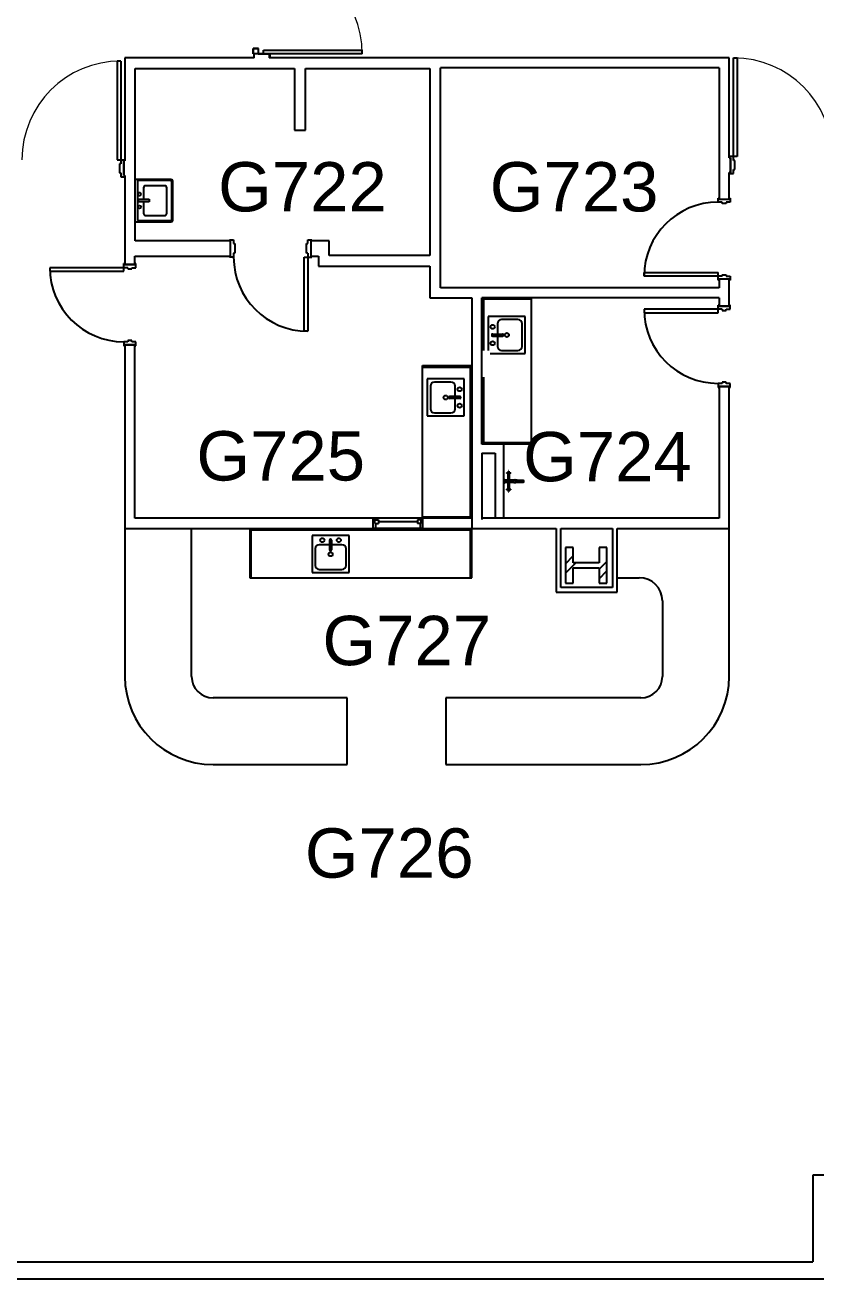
# Model space of a CAD drawing. Header units: inches. Extents: x -115 to 5677, y -261 to 4726.
# Drawn here: x 1242 to 1626, y 2773 to 3383 of the extents above; entities that cross this region are included whole.
import ezdxf

# ---------------------------------------------------------------- set-up
doc = ezdxf.new("R2010")
doc.units = ezdxf.units.IN
doc.header["$LTSCALE"] = 96
doc.header["$MEASUREMENT"] = 0
for name, color, linetype in [('A-ANNO-ROOM', 4, 'CONTINUOUS'), ('A-COLS', 5, 'CONTINUOUS'), ('A-DOOR', 2, 'CONTINUOUS'), ('A-FLOR-CASE', 3, 'CONTINUOUS'), ('A-FLOR-PFIX', 2, 'CONTINUOUS'), ('A-GLAZ', 2, 'CONTINUOUS'), ('A-WALL-FULL', 6, 'CONTINUOUS')]:
    doc.layers.add(name, color=color, linetype=linetype)
doc.styles.add('ARIAL', font='arial.ttf')

msp = doc.modelspace()

# ---------------------------------------------------------------- hatches: boundary and pattern name
at = {"layer": 'A-COLS'}
h = msp.add_hatch(dxfattribs=at)
h.set_pattern_fill('FP_110', color=256, angle=-90, style=0, pattern_type=2)
h.set_pattern_definition([(45, (-0.0003, 0.75), (-9.503515, 9.503515), []), (45, (-0.0003, 15.15), (-9.503515, 9.503515), [])])
h.paths.add_polyline_path([(1520.98, 3111.48), (1524.68, 3111.48), (1524.68, 3128.68), (1520.86, 3128.68), (1520.86, 3121.27), (1508.3, 3121.27), (1508.3, 3128.68), (1504.48, 3128.68), (1504.48, 3111.48), (1508.3, 3111.48), (1508.3, 3118.89), (1520.86, 3118.89), (1520.86, 3111.48)], flags=0)

# ---------------------------------------------------------------- linework, layer by layer
for p, q in [((1508.3, 3128.68), (1504.48, 3128.68)), ((1504.48, 3128.68), (1504.48, 3111.48)), ((1508.3, 3121.27), (1508.3, 3128.68)), ((1524.68, 3128.68), (1520.86, 3128.68)), ((1520.86, 3128.68), (1520.86, 3121.27)), ((1524.68, 3111.48), (1524.68, 3128.68)), ((1520.86, 3121.27), (1508.3, 3121.27)), ((1508.3, 3111.48), (1508.3, 3118.89)), ((1508.3, 3118.89), (1520.86, 3118.89)), ((1520.86, 3118.89), (1520.86, 3111.48)), ((1504.48, 3111.48), (1508.3, 3111.48)), ((1520.86, 3111.48), (1524.68, 3111.48))]:
    msp.add_line(p, q, dxfattribs=at)
at = {"layer": 'A-DOOR'}
for p, q in [((1355.2, 3371.45), (1352.64, 3371.45)), ((1352.64, 3371.45), (1352.64, 3368.76)), ((1352.64, 3368.76), (1353.14, 3368.76)), ((1352.7, 3368.83), (1352.7, 3371.39)), ((1352.7, 3371.39), (1355.14, 3371.39)), ((1353.14, 3368.83), (1352.7, 3368.83)), ((1353.14, 3368.76), (1353.14, 3368.83)), ((1355.14, 3371.39), (1355.14, 3368.76)), ((1355.14, 3368.76), (1360.83, 3368.76)), ((1355.2, 3368.83), (1355.2, 3371.45)), ((1405.7, 3368.83), (1355.2, 3368.83)), ((1357.7, 3370.58), (1405.67, 3370.58)), ((1357.7, 3368.83), (1357.7, 3370.58)), ((1360.83, 3367.39), (1360.39, 3367.39)), ((1360.39, 3367.39), (1360.39, 3367.33)), ((1360.39, 3367.33), (1360.89, 3367.33)), ((1360.83, 3368.76), (1360.83, 3367.39)), ((1360.89, 3367.33), (1360.89, 3368.83)), ((1405.64, 3368.83), (1405.64, 3370.58)), ((1586.27, 3366.83), (1588.02, 3366.83)), ((1586.27, 3316.89), (1586.27, 3366.83)), ((1588.02, 3366.83), (1588.02, 3318.83)), ((1286.55, 3365.33), (1286.55, 3317.33)), ((1288.3, 3365.33), (1286.55, 3365.33)), ((1288.3, 3365.33), (1288.3, 3315.39)), ((1286.55, 3317.33), (1290.3, 3317.33)), ((1290.3, 3316.83), (1290.3, 3317.33)), ((1584.27, 3318.83), (1584.27, 3318.33)), ((1588.02, 3318.83), (1584.27, 3318.83)), ((1584.27, 3318.33), (1584.77, 3318.33)), ((1584.77, 3318.33), (1584.77, 3311.08)), ((1288.3, 3315.39), (1287.68, 3315.39)), ((1287.68, 3315.39), (1287.68, 3311.01)), ((1287.68, 3311.01), (1288.3, 3311.01)), ((1288.3, 3311.01), (1288.3, 3309.08)), ((1289.8, 3309.58), (1289.8, 3316.83)), ((1289.8, 3316.83), (1290.3, 3316.83)), ((1584.77, 3311.08), (1584.27, 3311.08)), ((1584.27, 3311.08), (1584.27, 3310.58)), ((1586.89, 3316.89), (1586.27, 3316.89)), ((1586.27, 3310.58), (1586.27, 3312.51)), ((1586.27, 3312.51), (1586.89, 3312.51)), ((1586.89, 3312.51), (1586.89, 3316.89)), ((1288.3, 3309.08), (1290.3, 3309.08)), ((1290.3, 3309.58), (1289.8, 3309.58)), ((1290.3, 3309.08), (1290.3, 3309.58)), ((1584.27, 3310.58), (1586.27, 3310.58)), ((1578.7, 3296.7), (1578.7, 3298.7)), ((1578.7, 3298.7), (1579.2, 3298.7)), ((1579.2, 3298.7), (1579.2, 3298.2)), ((1584.08, 3298.7), (1584.58, 3298.7)), ((1584.08, 3298.2), (1584.08, 3298.7)), ((1584.58, 3298.7), (1584.58, 3296.7)), ((1580.64, 3296.7), (1578.7, 3296.7)), ((1579.2, 3298.2), (1584.08, 3298.2)), ((1580.64, 3296.08), (1580.64, 3296.7)), ((1582.64, 3296.08), (1580.64, 3296.08)), ((1582.64, 3296.7), (1582.64, 3296.08)), ((1584.58, 3296.7), (1582.64, 3296.7)), ((1341.2, 3278.45), (1343.2, 3278.45)), ((1341.2, 3277.95), (1341.2, 3278.45)), ((1341.7, 3277.95), (1341.2, 3277.95)), ((1341.7, 3270.45), (1341.7, 3277.95)), ((1343.2, 3278.45), (1343.2, 3276.52)), ((1343.2, 3276.52), (1343.83, 3276.52)), ((1343.83, 3276.52), (1343.83, 3271.89)), ((1378.59, 3276.52), (1379.2, 3276.52)), ((1378.59, 3271.89), (1378.59, 3276.52)), ((1379.2, 3278.45), (1381.2, 3278.45)), ((1379.2, 3276.52), (1379.2, 3278.45)), ((1380.7, 3277.95), (1380.7, 3270.45)), ((1381.2, 3277.95), (1380.7, 3277.95)), ((1381.2, 3278.45), (1381.2, 3277.95)), ((1341.2, 3270.45), (1341.7, 3270.45)), ((1341.2, 3269.95), (1341.2, 3270.45)), ((1343.2, 3269.95), (1341.2, 3269.95)), ((1343.2, 3271.89), (1343.2, 3269.95)), ((1343.83, 3271.89), (1343.2, 3271.89)), ((1377.45, 3269.95), (1381.2, 3269.95)), ((1377.45, 3233.95), (1377.45, 3269.95)), ((1379.2, 3271.89), (1378.59, 3271.89)), ((1379.2, 3271.89), (1379.2, 3233.95)), ((1380.7, 3270.45), (1381.2, 3270.45)), ((1381.2, 3270.45), (1381.2, 3269.95)), ((1253.83, 3264.83), (1253.83, 3263.08)), ((1291.77, 3264.83), (1253.83, 3264.83)), ((1253.83, 3263.08), (1289.83, 3263.08)), ((1289.83, 3263.08), (1289.83, 3266.83)), ((1290.33, 3266.83), (1289.83, 3266.83)), ((1290.33, 3266.33), (1290.33, 3266.83)), ((1295.2, 3266.33), (1290.33, 3266.33)), ((1291.77, 3264.83), (1291.77, 3264.21)), ((1291.77, 3264.21), (1293.77, 3264.21)), ((1293.77, 3264.21), (1293.77, 3264.83)), ((1293.77, 3264.83), (1295.7, 3264.83)), ((1295.7, 3266.83), (1295.2, 3266.83)), ((1295.2, 3266.83), (1295.2, 3266.33)), ((1295.7, 3264.83), (1295.7, 3266.83)), ((1542.7, 3262.45), (1578.7, 3262.45)), ((1542.7, 3260.7), (1542.7, 3262.45)), ((1578.7, 3258.7), (1578.7, 3262.45)), ((1580.64, 3260.7), (1542.7, 3260.7)), ((1579.2, 3258.7), (1578.7, 3258.7)), ((1579.2, 3259.2), (1579.2, 3258.7)), ((1584.08, 3259.2), (1579.2, 3259.2)), ((1580.64, 3261.32), (1582.64, 3261.32)), ((1580.64, 3260.7), (1580.64, 3261.32)), ((1582.64, 3261.32), (1582.64, 3260.7)), ((1582.64, 3260.7), (1584.58, 3260.7)), ((1584.08, 3258.7), (1584.08, 3259.2)), ((1584.58, 3258.7), (1584.08, 3258.7)), ((1584.58, 3260.7), (1584.58, 3258.7)), ((1542.7, 3244.58), (1542.7, 3242.83)), ((1580.64, 3244.58), (1542.7, 3244.58)), ((1578.7, 3242.83), (1578.7, 3246.58)), ((1579.2, 3246.58), (1578.7, 3246.58)), ((1579.2, 3246.08), (1579.2, 3246.58)), ((1584.08, 3246.08), (1579.2, 3246.08)), ((1580.64, 3244.58), (1580.64, 3243.96)), ((1580.64, 3243.96), (1582.64, 3243.96)), ((1582.64, 3243.96), (1582.64, 3244.58)), ((1582.64, 3244.58), (1584.58, 3244.58)), ((1584.58, 3246.58), (1584.08, 3246.58)), ((1584.08, 3246.58), (1584.08, 3246.08)), ((1584.58, 3244.58), (1584.58, 3246.58)), ((1542.7, 3242.83), (1578.7, 3242.83)), ((1379.2, 3233.95), (1377.45, 3233.95)), ((1291.77, 3228.83), (1289.83, 3228.83)), ((1289.83, 3228.83), (1289.83, 3226.83)), ((1289.83, 3226.83), (1290.33, 3226.83)), ((1290.33, 3226.83), (1290.33, 3227.33)), ((1290.33, 3227.33), (1295.2, 3227.33)), ((1293.77, 3229.45), (1291.77, 3229.45)), ((1291.77, 3229.45), (1291.77, 3228.83)), ((1293.77, 3228.83), (1293.77, 3229.45)), ((1295.7, 3228.83), (1293.77, 3228.83)), ((1295.2, 3227.33), (1295.2, 3226.83)), ((1295.2, 3226.83), (1295.7, 3226.83)), ((1295.7, 3226.83), (1295.7, 3228.83)), ((1580.64, 3208.58), (1578.7, 3208.58)), ((1578.7, 3208.58), (1578.7, 3206.58)), ((1582.64, 3209.2), (1580.64, 3209.2)), ((1580.64, 3209.2), (1580.64, 3208.58)), ((1582.64, 3208.58), (1582.64, 3209.2)), ((1584.58, 3208.58), (1582.64, 3208.58)), ((1584.58, 3206.58), (1584.58, 3208.58)), ((1578.7, 3206.58), (1579.2, 3206.58)), ((1579.2, 3206.58), (1579.2, 3207.08)), ((1579.2, 3207.08), (1584.08, 3207.08)), ((1584.08, 3207.08), (1584.08, 3206.58)), ((1584.08, 3206.58), (1584.58, 3206.58))]:
    msp.add_line(p, q, dxfattribs=at)
at = {"layer": 'A-DOOR', "lineweight": 9}
for centre, radius, start, end in [((1357.7, 3368.83), 48, 0, 90), ((1586.27, 3318.83), 48, 0, 90), ((1288.3, 3317.33), 48, 90, 180), ((1578.7, 3260.7), 36, 90, 180), ((1379.2, 3269.95), 36, 180, 270), ((1289.83, 3264.83), 36, 180, 270), ((1578.7, 3244.58), 36, 180, 270)]:
    msp.add_arc(centre, radius, start, end, dxfattribs=at)
at = {"layer": 'A-DOOR'}
for centre, start, end in [((1578.7, 3260.7), 90, 180), ((1379.2, 3269.95), 180, 270), ((1289.83, 3264.83), 180, 270), ((1578.7, 3244.58), 180, 270)]:
    msp.add_arc(centre, 36, start, end, dxfattribs=at)
at = {"layer": 'A-FLOR-CASE'}
for p, q in [((1464.64, 3250.2), (1464.64, 3224.58)), ((1487.89, 3250.2), (1487.89, 3178.95)), ((1487.89, 3249.45), (1464.64, 3249.45)), ((1435.02, 3142.95), (1435.02, 3217.2)), ((1435.02, 3217.2), (1459.02, 3217.2)), ((1435.02, 3216.45), (1458.27, 3216.45)), ((1458.27, 3142.95), (1458.27, 3217.2)), ((1464.64, 3211.58), (1464.64, 3178.95)), ((1487.89, 3179.7), (1464.64, 3179.7)), ((1487.89, 3178.95), (1474.52, 3178.95)), ((1435.02, 3143.7), (1458.27, 3143.7)), ((1435.08, 3142.95), (1435.02, 3142.95)), ((1290.33, 3138.08), (1290.33, 3066.08)), ((1322.77, 3066.08), (1322.77, 3138.08)), ((1351.02, 3138.08), (1351.02, 3114.08)), ((1351.02, 3137.33), (1459.02, 3137.33)), ((1351.77, 3114.08), (1351.77, 3137.33)), ((1435.08, 3138.08), (1411.08, 3138.08)), ((1458.27, 3114.08), (1458.27, 3137.33)), ((1459.02, 3114.08), (1459.02, 3138.08)), ((1584.08, 3066.08), (1584.08, 3138.08)), ((1351.02, 3114.08), (1459.02, 3114.08)), ((1529.58, 3114.08), (1540.39, 3114.08)), ((1551.64, 3102.83), (1551.64, 3066.08)), ((1398.33, 3055.64), (1333.2, 3055.64)), ((1398.33, 3023.2), (1398.33, 3055.64)), ((1541.2, 3055.64), (1446.33, 3055.64)), ((1446.33, 3055.64), (1446.33, 3023.2)), ((1333.2, 3023.2), (1398.33, 3023.2)), ((1446.33, 3023.2), (1541.2, 3023.2))]:
    msp.add_line(p, q, dxfattribs=at)
for centre, radius, start, end in [((1540.39, 3102.83), 11.25, 0, 90), ((1333.2, 3066.08), 42.88, 180, 270), ((1333.2, 3066.08), 10.44, 180, 270), ((1541.2, 3066.08), 10.44, 270, 0), ((1541.2, 3066.08), 42.87, 270, 0)]:
    msp.add_arc(centre, radius, start, end, dxfattribs=at)
at = {"layer": 'A-FLOR-PFIX'}
for p, q in [((1312.7, 3307.7), (1295.45, 3307.7)), ((1312.2, 3307.2), (1296.45, 3307.2)), ((1296.45, 3307.2), (1296.45, 3287.7)), ((1313.2, 3288.7), (1313.2, 3306.2)), ((1313.7, 3288.2), (1313.7, 3306.7)), ((1299.45, 3303.7), (1299.45, 3298.08)), ((1309.7, 3304.7), (1300.45, 3304.7)), ((1310.7, 3291.2), (1310.7, 3303.7)), ((1296.91, 3296.83), (1296.91, 3298.08)), ((1296.91, 3298.08), (1302.13, 3298.08)), ((1302.13, 3296.83), (1296.91, 3296.83)), ((1299.45, 3296.83), (1299.45, 3291.2)), ((1302.13, 3298.08), (1302.13, 3296.83)), ((1295.45, 3287.2), (1312.7, 3287.2)), ((1296.45, 3287.7), (1312.2, 3287.7)), ((1300.45, 3290.2), (1309.7, 3290.2)), ((1466.89, 3241.08), (1466.89, 3224.58)), ((1484.89, 3241.08), (1466.89, 3241.08)), ((1481.39, 3239.58), (1473.39, 3239.58)), ((1484.89, 3223.08), (1484.89, 3241.08)), ((1469.14, 3232.58), (1473.89, 3232.58)), ((1469.14, 3231.58), (1473.89, 3231.58)), ((1471.39, 3237.58), (1471.39, 3232.58)), ((1471.39, 3231.58), (1471.39, 3226.58)), ((1483.39, 3226.58), (1483.39, 3237.58)), ((1467.89, 3223.08), (1484.89, 3223.08)), ((1473.39, 3224.58), (1481.39, 3224.58)), ((1455.34, 3210.71), (1437.34, 3210.71)), ((1437.34, 3210.71), (1437.34, 3192.71)), ((1438.84, 3207.21), (1438.84, 3196.21)), ((1448.84, 3209.21), (1440.84, 3209.21)), ((1450.84, 3202.21), (1450.84, 3207.21)), ((1455.34, 3192.71), (1455.34, 3210.71)), ((1453.09, 3202.21), (1448.34, 3202.21)), ((1453.09, 3201.21), (1448.34, 3201.21)), ((1450.84, 3196.21), (1450.84, 3201.21)), ((1437.34, 3192.71), (1455.34, 3192.71)), ((1440.84, 3194.21), (1448.84, 3194.21)), ((1475.8, 3165.08), (1475.8, 3164.83)), ((1475.89, 3165.08), (1476.69, 3165.08)), ((1475.89, 3165.08), (1475.89, 3165.08)), ((1475.89, 3164.83), (1475.89, 3164.83)), ((1476.69, 3164.83), (1475.89, 3164.83)), ((1476.52, 3164.83), (1476.52, 3157.08)), ((1477.02, 3166.05), (1476.77, 3166.05)), ((1476.77, 3165.95), (1476.77, 3165.95)), ((1476.77, 3165.14), (1476.77, 3165.95)), ((1476.77, 3163.95), (1476.77, 3164.74)), ((1477.02, 3165.95), (1477.02, 3165.16)), ((1477.02, 3165.95), (1477.02, 3165.95)), ((1477.02, 3164.73), (1477.02, 3163.95)), ((1477.15, 3165.08), (1477.89, 3165.08)), ((1477.89, 3164.83), (1477.15, 3164.83)), ((1477.27, 3157.08), (1477.27, 3164.83)), ((1477.89, 3165.08), (1477.89, 3165.08)), ((1477.89, 3164.83), (1477.89, 3164.83)), ((1477.99, 3164.83), (1477.99, 3165.08)), ((1479.44, 3161.33), (1474.75, 3161.33)), ((1474.75, 3160.58), (1479.45, 3160.58)), ((1474.77, 3160.08), (1474.77, 3161.83)), ((1479.62, 3161.45), (1474.77, 3161.45)), ((1474.77, 3160.45), (1479.62, 3160.45)), ((1475.02, 3160.45), (1475.02, 3161.45)), ((1476.77, 3163.95), (1476.77, 3163.95)), ((1476.77, 3163.85), (1477.02, 3163.85)), ((1477.02, 3163.95), (1477.02, 3163.95)), ((1481.09, 3161.45), (1480.29, 3161.45)), ((1480.29, 3160.45), (1481.09, 3160.45)), ((1483.89, 3161.33), (1480.45, 3161.33)), ((1480.46, 3160.58), (1483.89, 3160.58)), ((1481.09, 3161.45), (1481.09, 3160.45)), ((1483.23, 3161.08), (1484.24, 3161.08)), ((1483.23, 3160.83), (1484.24, 3160.83)), ((1483.45, 3161.08), (1483.45, 3160.95)), ((1483.45, 3160.95), (1483.45, 3160.83)), ((1483.67, 3161.08), (1483.67, 3160.98)), ((1483.67, 3160.92), (1483.67, 3160.83)), ((1484.24, 3160.83), (1484.24, 3161.08)), ((1475.8, 3157.08), (1475.8, 3156.83)), ((1475.89, 3157.08), (1476.71, 3157.08)), ((1475.89, 3157.08), (1475.89, 3157.08)), ((1475.89, 3156.83), (1475.89, 3156.83)), ((1476.69, 3156.83), (1475.89, 3156.83)), ((1477.02, 3158.05), (1476.77, 3158.05)), ((1476.77, 3157.95), (1476.77, 3157.95)), ((1476.77, 3157.14), (1476.77, 3157.95)), ((1476.77, 3155.95), (1476.77, 3156.74)), ((1476.77, 3155.95), (1476.77, 3155.95)), ((1476.77, 3155.85), (1477.02, 3155.85)), ((1477.02, 3157.95), (1477.02, 3157.17)), ((1477.02, 3157.95), (1477.02, 3157.95)), ((1477.02, 3156.75), (1477.02, 3155.95)), ((1477.02, 3155.95), (1477.02, 3155.95)), ((1477.15, 3157.08), (1477.89, 3157.08)), ((1477.89, 3156.83), (1477.15, 3156.83)), ((1477.89, 3157.08), (1477.89, 3157.08)), ((1477.89, 3156.83), (1477.89, 3156.83)), ((1477.99, 3156.83), (1477.99, 3157.08)), ((1399.33, 3134.58), (1381.33, 3134.58)), ((1381.33, 3134.58), (1381.33, 3116.58)), ((1399.33, 3116.58), (1399.33, 3134.58)), ((1382.83, 3128.08), (1382.83, 3120.08)), ((1389.83, 3130.08), (1384.83, 3130.08)), ((1389.83, 3132.33), (1389.83, 3127.58)), ((1390.83, 3132.33), (1390.83, 3127.58)), ((1395.83, 3130.08), (1390.83, 3130.08)), ((1397.83, 3120.08), (1397.83, 3128.08)), ((1381.33, 3116.58), (1399.33, 3116.58)), ((1384.83, 3118.08), (1395.83, 3118.08))]:
    msp.add_line(p, q, dxfattribs=at)
at = {"layer": 'A-FLOR-PFIX', "flags": 128}
for points in [[(1476.41, 3165.07), (1476.41, 3165.09), (1476.42, 3165.11), (1476.43, 3165.13), (1476.43, 3165.15), (1476.44, 3165.16), (1476.45, 3165.18), (1476.46, 3165.2), (1476.47, 3165.22), (1476.48, 3165.23), (1476.49, 3165.25), (1476.51, 3165.27), (1476.52, 3165.28), (1476.53, 3165.3), (1476.55, 3165.31), (1476.56, 3165.32), (1476.58, 3165.34), (1476.59, 3165.35), (1476.61, 3165.36), (1476.62, 3165.37), (1476.64, 3165.38), (1476.66, 3165.39), (1476.68, 3165.4), (1476.69, 3165.41), (1476.71, 3165.42), (1476.73, 3165.42), (1476.75, 3165.43), (1476.77, 3165.44)], [(1476.76, 3164.47), (1476.74, 3164.48), (1476.72, 3164.48), (1476.7, 3164.49), (1476.69, 3164.5), (1476.67, 3164.51), (1476.65, 3164.52), (1476.63, 3164.53), (1476.62, 3164.54), (1476.6, 3164.55), (1476.58, 3164.56), (1476.57, 3164.57), (1476.55, 3164.59), (1476.54, 3164.6), (1476.53, 3164.61), (1476.51, 3164.63), (1476.5, 3164.64), (1476.49, 3164.66), (1476.48, 3164.68), (1476.47, 3164.69), (1476.46, 3164.71), (1476.45, 3164.73), (1476.44, 3164.75), (1476.43, 3164.77), (1476.42, 3164.78), (1476.42, 3164.8), (1476.41, 3164.82)], [(1477.38, 3164.83), (1477.37, 3164.81), (1477.37, 3164.79), (1477.36, 3164.78), (1477.35, 3164.76), (1477.35, 3164.74), (1477.34, 3164.72), (1477.33, 3164.7), (1477.32, 3164.69), (1477.31, 3164.67), (1477.3, 3164.65), (1477.28, 3164.64), (1477.27, 3164.62), (1477.26, 3164.61), (1477.24, 3164.59), (1477.23, 3164.58), (1477.21, 3164.57), (1477.2, 3164.55), (1477.18, 3164.54), (1477.16, 3164.53), (1477.15, 3164.52), (1477.13, 3164.51), (1477.11, 3164.5), (1477.09, 3164.49), (1477.08, 3164.49), (1477.06, 3164.48), (1477.04, 3164.47), (1477.02, 3164.47)], [(1477.03, 3165.43), (1477.05, 3165.43), (1477.07, 3165.42), (1477.08, 3165.41), (1477.1, 3165.41), (1477.12, 3165.4), (1477.14, 3165.39), (1477.16, 3165.38), (1477.17, 3165.37), (1477.19, 3165.36), (1477.2, 3165.34), (1477.22, 3165.33), (1477.23, 3165.32), (1477.25, 3165.3), (1477.26, 3165.29), (1477.28, 3165.27), (1477.29, 3165.26), (1477.3, 3165.24), (1477.31, 3165.23), (1477.32, 3165.21), (1477.33, 3165.19), (1477.34, 3165.17), (1477.35, 3165.16), (1477.36, 3165.14), (1477.37, 3165.12), (1477.37, 3165.1), (1477.38, 3165.08)], [(1474.52, 3162.08), (1474.53, 3162.08), (1474.54, 3162.08), (1474.55, 3162.08), (1474.56, 3162.07), (1474.57, 3162.07), (1474.58, 3162.07), (1474.59, 3162.07), (1474.6, 3162.06), (1474.61, 3162.06), (1474.62, 3162.06), (1474.63, 3162.05), (1474.63, 3162.05), (1474.64, 3162.04), (1474.65, 3162.04), (1474.66, 3162.03), (1474.67, 3162.03), (1474.68, 3162.02), (1474.68, 3162.01), (1474.69, 3162.01), (1474.7, 3162), (1474.71, 3161.99), (1474.71, 3161.99), (1474.72, 3161.98), (1474.72, 3161.97), (1474.73, 3161.96), (1474.73, 3161.95), (1474.74, 3161.94), (1474.74, 3161.94), (1474.75, 3161.93), (1474.75, 3161.92), (1474.76, 3161.91), (1474.76, 3161.9), (1474.76, 3161.89), (1474.76, 3161.88), (1474.77, 3161.87), (1474.77, 3161.86), (1474.77, 3161.85), (1474.77, 3161.84), (1474.77, 3161.83), (1474.77, 3161.83)], [(1474.77, 3160.08), (1474.77, 3160.07), (1474.77, 3160.06), (1474.77, 3160.05), (1474.77, 3160.04), (1474.76, 3160.03), (1474.76, 3160.02), (1474.76, 3160.01), (1474.76, 3160), (1474.75, 3159.99), (1474.75, 3159.98), (1474.75, 3159.97), (1474.74, 3159.96), (1474.74, 3159.95), (1474.73, 3159.94), (1474.73, 3159.94), (1474.72, 3159.93), (1474.71, 3159.92), (1474.71, 3159.91), (1474.7, 3159.9), (1474.69, 3159.9), (1474.69, 3159.89), (1474.68, 3159.88), (1474.67, 3159.88), (1474.66, 3159.87), (1474.65, 3159.87), (1474.65, 3159.86), (1474.64, 3159.86), (1474.63, 3159.85), (1474.62, 3159.85), (1474.61, 3159.84), (1474.6, 3159.84), (1474.59, 3159.84), (1474.58, 3159.83), (1474.57, 3159.83), (1474.56, 3159.83), (1474.55, 3159.83), (1474.54, 3159.83), (1474.53, 3159.83), (1474.52, 3159.83), (1474.52, 3159.83)], [(1474.77, 3161.7), (1474.78, 3161.7), (1474.79, 3161.7), (1474.8, 3161.7), (1474.81, 3161.7), (1474.82, 3161.7), (1474.83, 3161.69), (1474.84, 3161.69), (1474.85, 3161.69), (1474.86, 3161.69), (1474.87, 3161.68), (1474.88, 3161.68), (1474.88, 3161.67), (1474.89, 3161.67), (1474.9, 3161.66), (1474.91, 3161.66), (1474.92, 3161.65), (1474.93, 3161.65), (1474.93, 3161.64), (1474.94, 3161.63), (1474.95, 3161.63), (1474.96, 3161.62), (1474.96, 3161.61), (1474.97, 3161.6), (1474.97, 3161.6), (1474.98, 3161.59), (1474.98, 3161.58), (1474.99, 3161.57), (1474.99, 3161.56), (1475, 3161.55), (1475, 3161.54), (1475.01, 3161.53), (1475.01, 3161.52), (1475.01, 3161.51), (1475.01, 3161.5), (1475.02, 3161.49), (1475.02, 3161.48), (1475.02, 3161.47), (1475.02, 3161.46), (1475.02, 3161.45), (1475.02, 3161.45)], [(1475.02, 3160.45), (1475.02, 3160.44), (1475.02, 3160.43), (1475.02, 3160.42), (1475.02, 3160.41), (1475.01, 3160.4), (1475.01, 3160.39), (1475.01, 3160.38), (1475.01, 3160.37), (1475, 3160.36), (1475, 3160.35), (1475, 3160.35), (1474.99, 3160.34), (1474.99, 3160.33), (1474.98, 3160.32), (1474.98, 3160.31), (1474.97, 3160.3), (1474.96, 3160.29), (1474.96, 3160.29), (1474.95, 3160.28), (1474.94, 3160.27), (1474.94, 3160.27), (1474.93, 3160.26), (1474.92, 3160.25), (1474.91, 3160.25), (1474.9, 3160.24), (1474.9, 3160.24), (1474.89, 3160.23), (1474.88, 3160.23), (1474.87, 3160.22), (1474.86, 3160.22), (1474.85, 3160.22), (1474.84, 3160.21), (1474.83, 3160.21), (1474.82, 3160.21), (1474.81, 3160.21), (1474.8, 3160.2), (1474.79, 3160.2), (1474.78, 3160.2), (1474.77, 3160.2), (1474.77, 3160.2)], [(1479.2, 3160.98), (1479.2, 3161.01), (1479.21, 3161.04), (1479.21, 3161.07), (1479.22, 3161.1), (1479.22, 3161.13), (1479.23, 3161.16), (1479.24, 3161.19), (1479.25, 3161.22), (1479.26, 3161.24), (1479.27, 3161.27), (1479.29, 3161.3), (1479.3, 3161.32), (1479.32, 3161.35), (1479.33, 3161.38), (1479.35, 3161.4), (1479.37, 3161.42), (1479.39, 3161.45), (1479.41, 3161.47), (1479.43, 3161.49), (1479.45, 3161.51), (1479.47, 3161.53), (1479.5, 3161.55), (1479.52, 3161.57), (1479.55, 3161.58), (1479.57, 3161.6), (1479.6, 3161.61), (1479.63, 3161.63), (1479.65, 3161.64), (1479.68, 3161.65), (1479.71, 3161.66), (1479.74, 3161.67), (1479.77, 3161.68), (1479.8, 3161.69), (1479.83, 3161.69), (1479.85, 3161.7), (1479.88, 3161.7), (1479.91, 3161.7), (1479.94, 3161.7), (1479.97, 3161.7), (1480, 3161.7), (1480.03, 3161.7), (1480.06, 3161.69), (1480.09, 3161.69), (1480.12, 3161.68), (1480.15, 3161.67), (1480.18, 3161.67), (1480.21, 3161.66), (1480.24, 3161.65), (1480.26, 3161.63), (1480.29, 3161.62), (1480.32, 3161.61), (1480.34, 3161.59), (1480.37, 3161.58), (1480.39, 3161.56), (1480.42, 3161.54), (1480.44, 3161.52), (1480.46, 3161.5), (1480.48, 3161.48), (1480.51, 3161.46), (1480.53, 3161.44), (1480.54, 3161.41), (1480.56, 3161.39), (1480.58, 3161.36), (1480.6, 3161.34), (1480.61, 3161.31), (1480.62, 3161.29), (1480.64, 3161.26), (1480.65, 3161.23), (1480.66, 3161.2), (1480.67, 3161.17), (1480.68, 3161.15), (1480.68, 3161.12), (1480.69, 3161.09), (1480.69, 3161.06), (1480.7, 3161.03), (1480.7, 3161), (1480.7, 3160.97)], [(1480.7, 3160.92), (1480.7, 3160.89), (1480.7, 3160.86), (1480.69, 3160.83), (1480.69, 3160.8), (1480.68, 3160.77), (1480.67, 3160.74), (1480.66, 3160.72), (1480.65, 3160.69), (1480.64, 3160.66), (1480.63, 3160.63), (1480.62, 3160.61), (1480.6, 3160.58), (1480.59, 3160.55), (1480.57, 3160.53), (1480.55, 3160.5), (1480.54, 3160.48), (1480.52, 3160.46), (1480.5, 3160.44), (1480.48, 3160.41), (1480.45, 3160.39), (1480.43, 3160.37), (1480.41, 3160.36), (1480.38, 3160.34), (1480.36, 3160.32), (1480.33, 3160.31), (1480.31, 3160.29), (1480.28, 3160.28), (1480.25, 3160.26), (1480.22, 3160.25), (1480.2, 3160.24), (1480.17, 3160.23), (1480.14, 3160.23), (1480.11, 3160.22), (1480.08, 3160.21), (1480.05, 3160.21), (1480.02, 3160.21), (1479.99, 3160.2), (1479.96, 3160.2), (1479.93, 3160.2), (1479.9, 3160.2), (1479.87, 3160.21), (1479.84, 3160.21), (1479.81, 3160.22), (1479.78, 3160.22), (1479.75, 3160.23), (1479.72, 3160.24), (1479.7, 3160.25), (1479.67, 3160.26), (1479.64, 3160.27), (1479.61, 3160.28), (1479.59, 3160.3), (1479.56, 3160.31), (1479.54, 3160.33), (1479.51, 3160.35), (1479.49, 3160.36), (1479.46, 3160.38), (1479.44, 3160.4), (1479.42, 3160.42), (1479.4, 3160.45), (1479.38, 3160.47), (1479.36, 3160.49), (1479.34, 3160.52), (1479.33, 3160.54), (1479.31, 3160.57), (1479.29, 3160.59), (1479.28, 3160.62), (1479.27, 3160.65), (1479.26, 3160.67), (1479.25, 3160.7), (1479.24, 3160.73), (1479.23, 3160.76), (1479.22, 3160.79), (1479.21, 3160.82), (1479.21, 3160.85), (1479.21, 3160.88), (1479.2, 3160.91), (1479.2, 3160.94)], [(1479.95, 3161.6), (1479.93, 3161.6), (1479.9, 3161.6), (1479.88, 3161.59), (1479.85, 3161.59), (1479.82, 3161.58), (1479.8, 3161.58), (1479.77, 3161.57), (1479.75, 3161.56), (1479.73, 3161.56), (1479.7, 3161.55), (1479.68, 3161.54), (1479.65, 3161.52), (1479.63, 3161.51), (1479.61, 3161.5), (1479.59, 3161.48), (1479.57, 3161.47), (1479.55, 3161.45), (1479.53, 3161.44), (1479.51, 3161.42), (1479.49, 3161.4), (1479.47, 3161.38), (1479.46, 3161.36), (1479.44, 3161.34), (1479.42, 3161.32), (1479.41, 3161.3), (1479.4, 3161.28), (1479.38, 3161.26), (1479.37, 3161.23), (1479.36, 3161.21), (1479.35, 3161.19), (1479.34, 3161.16), (1479.33, 3161.14), (1479.33, 3161.11), (1479.32, 3161.09), (1479.32, 3161.06), (1479.31, 3161.04), (1479.31, 3161.01), (1479.31, 3160.98), (1479.31, 3160.96), (1479.31, 3160.93), (1479.31, 3160.91), (1479.31, 3160.88), (1479.31, 3160.86), (1479.32, 3160.83), (1479.32, 3160.81), (1479.33, 3160.78), (1479.34, 3160.76), (1479.35, 3160.73), (1479.36, 3160.71), (1479.37, 3160.68), (1479.38, 3160.66), (1479.39, 3160.64), (1479.4, 3160.62), (1479.42, 3160.59), (1479.43, 3160.57), (1479.45, 3160.55), (1479.46, 3160.53), (1479.48, 3160.51), (1479.5, 3160.49), (1479.52, 3160.48), (1479.54, 3160.46), (1479.56, 3160.44), (1479.58, 3160.43), (1479.6, 3160.41), (1479.62, 3160.4), (1479.64, 3160.39), (1479.67, 3160.37), (1479.69, 3160.36)], [(1479.69, 3160.36), (1479.71, 3160.35), (1479.74, 3160.34), (1479.76, 3160.34), (1479.79, 3160.33), (1479.81, 3160.32), (1479.84, 3160.32), (1479.86, 3160.31), (1479.89, 3160.31), (1479.91, 3160.31), (1479.94, 3160.31), (1479.95, 3160.31)], [(1479.95, 3160.31), (1479.98, 3160.31), (1480, 3160.31), (1480.03, 3160.31), (1480.06, 3160.31), (1480.08, 3160.32), (1480.11, 3160.33), (1480.13, 3160.33), (1480.16, 3160.34), (1480.18, 3160.35), (1480.2, 3160.36), (1480.23, 3160.37), (1480.25, 3160.38), (1480.27, 3160.39), (1480.3, 3160.41), (1480.32, 3160.42), (1480.34, 3160.43), (1480.36, 3160.45), (1480.38, 3160.47), (1480.4, 3160.48), (1480.42, 3160.5), (1480.43, 3160.52), (1480.45, 3160.54), (1480.47, 3160.56), (1480.48, 3160.58), (1480.5, 3160.6), (1480.51, 3160.63), (1480.52, 3160.65), (1480.53, 3160.67), (1480.54, 3160.69), (1480.55, 3160.72), (1480.56, 3160.74), (1480.57, 3160.77), (1480.58, 3160.79), (1480.58, 3160.82), (1480.59, 3160.84), (1480.59, 3160.87), (1480.6, 3160.89), (1480.6, 3160.92), (1480.6, 3160.95), (1480.6, 3160.97), (1480.6, 3161), (1480.59, 3161.02), (1480.59, 3161.05), (1480.59, 3161.07), (1480.58, 3161.1), (1480.57, 3161.12), (1480.57, 3161.15), (1480.56, 3161.17), (1480.55, 3161.2), (1480.54, 3161.22), (1480.53, 3161.24), (1480.52, 3161.27), (1480.5, 3161.29), (1480.49, 3161.31), (1480.47, 3161.33), (1480.46, 3161.35), (1480.44, 3161.37), (1480.43, 3161.39), (1480.41, 3161.41), (1480.39, 3161.43), (1480.37, 3161.44), (1480.35, 3161.46), (1480.33, 3161.48), (1480.31, 3161.49), (1480.29, 3161.5), (1480.26, 3161.52), (1480.24, 3161.53), (1480.22, 3161.54), (1480.19, 3161.55), (1480.17, 3161.56), (1480.14, 3161.57), (1480.12, 3161.58), (1480.09, 3161.58), (1480.07, 3161.59), (1480.04, 3161.59), (1480.02, 3161.59), (1479.99, 3161.6), (1479.97, 3161.6), (1479.95, 3161.6)], [(1476.41, 3157.07), (1476.41, 3157.09), (1476.42, 3157.11), (1476.43, 3157.13), (1476.43, 3157.15), (1476.44, 3157.16), (1476.45, 3157.18), (1476.46, 3157.2), (1476.47, 3157.22), (1476.48, 3157.23), (1476.49, 3157.25), (1476.51, 3157.27), (1476.52, 3157.28), (1476.53, 3157.3), (1476.55, 3157.31), (1476.56, 3157.32), (1476.58, 3157.34), (1476.59, 3157.35), (1476.61, 3157.36), (1476.62, 3157.37), (1476.64, 3157.38), (1476.66, 3157.39), (1476.68, 3157.4), (1476.69, 3157.41), (1476.71, 3157.42), (1476.73, 3157.42), (1476.75, 3157.43), (1476.77, 3157.44)], [(1476.76, 3156.47), (1476.74, 3156.48), (1476.72, 3156.48), (1476.7, 3156.49), (1476.69, 3156.5), (1476.67, 3156.51), (1476.65, 3156.52), (1476.63, 3156.53), (1476.62, 3156.54), (1476.6, 3156.55), (1476.58, 3156.56), (1476.57, 3156.57), (1476.55, 3156.59), (1476.54, 3156.6), (1476.53, 3156.61), (1476.51, 3156.63), (1476.5, 3156.64), (1476.49, 3156.66), (1476.48, 3156.68), (1476.47, 3156.69), (1476.46, 3156.71), (1476.45, 3156.73), (1476.44, 3156.75), (1476.43, 3156.77), (1476.42, 3156.78), (1476.42, 3156.8), (1476.41, 3156.82)], [(1477.38, 3156.83), (1477.37, 3156.81), (1477.37, 3156.79), (1477.36, 3156.78), (1477.35, 3156.76), (1477.35, 3156.74), (1477.34, 3156.72), (1477.33, 3156.7), (1477.32, 3156.69), (1477.31, 3156.67), (1477.3, 3156.65), (1477.28, 3156.64), (1477.27, 3156.62), (1477.26, 3156.61), (1477.24, 3156.59), (1477.23, 3156.58), (1477.21, 3156.57), (1477.2, 3156.55), (1477.18, 3156.54), (1477.16, 3156.53), (1477.15, 3156.52), (1477.13, 3156.51), (1477.11, 3156.5), (1477.09, 3156.49), (1477.08, 3156.49), (1477.06, 3156.48), (1477.04, 3156.47), (1477.02, 3156.47)], [(1477.03, 3157.43), (1477.05, 3157.43), (1477.07, 3157.42), (1477.08, 3157.41), (1477.1, 3157.41), (1477.12, 3157.4), (1477.14, 3157.39), (1477.16, 3157.38), (1477.17, 3157.37), (1477.19, 3157.36), (1477.2, 3157.34), (1477.22, 3157.33), (1477.23, 3157.32), (1477.25, 3157.3), (1477.26, 3157.29), (1477.28, 3157.27), (1477.29, 3157.26), (1477.3, 3157.24), (1477.31, 3157.23), (1477.32, 3157.21), (1477.33, 3157.19), (1477.34, 3157.17), (1477.35, 3157.16), (1477.36, 3157.14), (1477.37, 3157.12), (1477.37, 3157.1), (1477.38, 3157.08)]]:
    msp.add_lwpolyline(points, dxfattribs=at)
at = {"layer": 'A-FLOR-PFIX'}
for centre, radius in [((1297.45, 3300.58), 0.75), ((1297.45, 3294.33), 0.75), ((1469.14, 3236.08), 1), ((1475.99, 3232.08), 1), ((1469.14, 3228.08), 1), ((1446.25, 3201.71), 1), ((1453.09, 3205.71), 1), ((1453.09, 3197.71), 1), ((1476.89, 3164.95), 0.25), ((1476.89, 3156.95), 0.25), ((1386.33, 3132.33), 1), ((1394.33, 3132.33), 1), ((1390.33, 3125.48), 1)]:
    msp.add_circle(centre, radius, dxfattribs=at)
for centre, radius, start, end in [((1312.2, 3306.2), 1, 0, 90), ((1312.7, 3306.7), 1, 0, 90), ((1300.45, 3303.7), 1, 90, 180), ((1309.7, 3303.7), 1, 0, 90), ((1300.45, 3291.2), 1, 180, 270), ((1309.7, 3291.2), 1, 270, 0), ((1312.2, 3288.7), 1, 270, 0), ((1312.7, 3288.2), 1, 270, 0), ((1473.39, 3237.58), 2, 90, 180), ((1481.39, 3237.58), 2, 0, 90), ((1469.14, 3232.08), 0.5, 90, 270), ((1473.89, 3232.08), 0.5, 270, 90), ((1473.39, 3226.58), 2, 180, 270), ((1481.39, 3226.58), 2, 270, 0), ((1440.84, 3207.21), 2, 90, 180), ((1448.84, 3207.21), 2, 0, 90), ((1448.34, 3201.71), 0.5, 90, 270), ((1453.09, 3201.71), 0.5, 270, 90), ((1440.84, 3196.21), 2, 180, 270), ((1448.84, 3196.21), 2, 270, 0), ((1476.89, 3164.95), 0.375, 109.63434, 160.36566), ((1476.89, 3164.95), 0.375, 199.63434, 250.36566), ((1476.89, 3164.95), 0.375, 19.63434, 70.36566), ((1476.89, 3164.95), 0.375, 289.63434, 340.36566), ((1479.95, 3160.95), 0.638, 45, 135), ((1479.95, 3160.95), 0.638, 225, 315), ((1483.89, 3160.95), 0.435, 240, 119.99998), ((1483.89, 3160.95), 0.375, 90, 105), ((1483.89, 3160.95), 0.375, 261.1852, 270), ((1483.89, 3160.95), 0.375, 330, 30), ((1476.89, 3156.95), 0.375, 109.63434, 160.36566), ((1476.89, 3156.95), 0.375, 199.63434, 250.36566), ((1476.89, 3156.95), 0.375, 19.63434, 70.36566), ((1476.89, 3156.95), 0.375, 289.63434, 340.36566), ((1384.83, 3128.08), 2, 90, 180), ((1390.33, 3132.33), 0.5, 0, 180), ((1395.83, 3128.08), 2, 0, 90), ((1390.33, 3127.58), 0.5, 180, 0), ((1384.83, 3120.08), 2, 180, 270), ((1395.83, 3120.08), 2, 270, 0)]:
    msp.add_arc(centre, radius, start, end, dxfattribs=at)
at = {"layer": 'A-GLAZ'}
for p, q in [((1411.08, 3142.95), (1411.83, 3142.95)), ((1411.83, 3140.45), (1411.83, 3142.95)), ((1411.83, 3142.2), (1413.58, 3142.2)), ((1411.83, 3140.45), (1413.58, 3140.45)), ((1412.33, 3138.08), (1412.33, 3140.45)), ((1413.58, 3142.2), (1413.58, 3140.45)), ((1413.58, 3141.33), (1432.58, 3141.33)), ((1432.58, 3142.2), (1432.58, 3140.45)), ((1434.33, 3142.2), (1432.58, 3142.2)), ((1434.33, 3140.45), (1432.58, 3140.45)), ((1433.83, 3140.45), (1433.83, 3138.08)), ((1434.33, 3140.45), (1434.33, 3142.95)), ((1435.08, 3142.95), (1434.33, 3142.95)), ((1412.33, 3138.08), (1411.08, 3138.08)), ((1433.83, 3138.08), (1435.08, 3138.08))]:
    msp.add_line(p, q, dxfattribs=at)
at = {"layer": 'A-WALL-FULL'}
for p, q in [((1290.27, 3366.83), (1290.27, 3316.83)), ((1353.14, 3366.83), (1290.27, 3366.83)), ((1360.39, 3368.76), (1353.14, 3368.76)), ((1353.14, 3366.83), (1353.14, 3368.76)), ((1360.39, 3368.76), (1360.39, 3366.83)), ((1584.08, 3366.83), (1360.39, 3366.83)), ((1584.08, 3318.33), (1584.08, 3366.83)), ((1295.39, 3277.95), (1295.39, 3361.7)), ((1295.39, 3361.7), (1372.72, 3361.7)), ((1372.72, 3361.7), (1372.72, 3331.7)), ((1378.1, 3331.7), (1378.1, 3361.7)), ((1378.1, 3361.7), (1438.6, 3361.7)), ((1438.6, 3361.7), (1438.6, 3270.7)), ((1443.72, 3255.08), (1443.72, 3361.95)), ((1579.2, 3361.95), (1443.72, 3361.95)), ((1579.2, 3361.95), (1579.2, 3298.2)), ((1372.72, 3331.7), (1378.1, 3331.7)), ((1584.08, 3318.33), (1584.77, 3318.33)), ((1584.77, 3311.08), (1584.77, 3318.33)), ((1290.27, 3316.83), (1289.8, 3316.83)), ((1289.8, 3316.83), (1289.8, 3309.58)), ((1584.08, 3298.2), (1584.08, 3311.08)), ((1584.77, 3311.08), (1584.08, 3311.08)), ((1290.33, 3309.58), (1290.33, 3266.33)), ((1579.2, 3298.2), (1584.08, 3298.2)), ((1341.7, 3277.95), (1295.39, 3277.95)), ((1341.7, 3270.45), (1341.7, 3277.95)), ((1380.7, 3277.95), (1380.7, 3270.45)), ((1389.6, 3277.95), (1380.7, 3277.95)), ((1389.6, 3270.7), (1389.6, 3277.95)), ((1295.2, 3266.33), (1295.2, 3270.45)), ((1295.2, 3270.45), (1341.7, 3270.45)), ((1380.7, 3270.45), (1384.47, 3270.45)), ((1384.47, 3270.45), (1384.47, 3265.58)), ((1438.6, 3270.7), (1389.6, 3270.7)), ((1290.33, 3266.33), (1295.2, 3266.33)), ((1384.47, 3265.58), (1438.6, 3265.58)), ((1438.6, 3265.58), (1438.6, 3250.2)), ((1579.2, 3259.2), (1579.2, 3255.08)), ((1584.08, 3259.2), (1579.2, 3259.2)), ((1584.08, 3246.08), (1584.08, 3259.2)), ((1438.6, 3250.2), (1459.02, 3250.2)), ((1579.2, 3255.08), (1443.72, 3255.08)), ((1459.02, 3250.2), (1459.02, 3138.08)), ((1463.89, 3178.95), (1463.89, 3250.2)), ((1579.2, 3250.2), (1463.89, 3250.2)), ((1579.2, 3250.2), (1579.2, 3246.08)), ((1579.2, 3246.08), (1584.08, 3246.08)), ((1295.2, 3227.33), (1290.33, 3227.33)), ((1290.33, 3227.33), (1290.33, 3138.08)), ((1295.2, 3142.95), (1295.2, 3227.33)), ((1579.2, 3207.08), (1579.2, 3142.95)), ((1584.08, 3207.08), (1579.2, 3207.08)), ((1584.08, 3138.08), (1584.08, 3207.08)), ((1474.52, 3178.95), (1463.89, 3178.95)), ((1474.52, 3142.95), (1474.52, 3178.95)), ((1463.89, 3174.7), (1463.89, 3142.33)), ((1463.89, 3174.7), (1470.27, 3174.7)), ((1470.27, 3174.7), (1470.27, 3142.95)), ((1459.02, 3142.95), (1295.2, 3142.95)), ((1411.08, 3138.08), (1411.08, 3142.95)), ((1435.08, 3142.95), (1435.08, 3138.08)), ((1579.2, 3142.95), (1463.89, 3142.95)), ((1290.33, 3138.08), (1499.95, 3138.08)), ((1499.95, 3138.08), (1499.95, 3107.08)), ((1502.2, 3138.08), (1527.33, 3138.08)), ((1502.2, 3109.33), (1502.2, 3138.08)), ((1527.33, 3138.08), (1527.33, 3109.33)), ((1529.58, 3138.08), (1584.08, 3138.08)), ((1529.58, 3107.08), (1529.58, 3138.08)), ((1499.95, 3107.08), (1529.58, 3107.08)), ((1527.33, 3109.33), (1502.2, 3109.33)), ((1624.7, 2823.58), (1624.7, 2781.33)), ((1670.95, 2823.58), (1624.7, 2823.58)), ((1150.18, 2781.33), (1624.7, 2781.33)), ((1221.08, 2773.08), (2003.58, 2773.08))]:
    msp.add_line(p, q, dxfattribs=at)

# ---------------------------------------------------------------- texts
at = {"layer": 'A-ANNO-ROOM', "style": 'ARIAL'}
for s, p in [('G722', (1335.64, 3292.17)), ('G723', (1467.7, 3292.17)), ('G725', (1325.08, 3161.33)), ('G724', (1483.89, 3160.95)), ('G727', (1386.35, 3071.53)), ('G726', (1377.85, 2968.2))]:
    msp.add_text(s, height=24, dxfattribs=at).set_placement(p)

doc.saveas('drawing.dxf')
